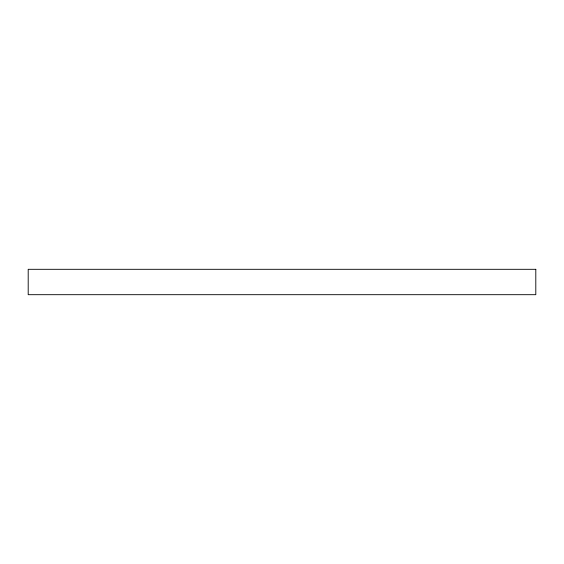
<?xml version="1.0" encoding="UTF-8"?>
<svg xmlns="http://www.w3.org/2000/svg" width="564" height="564" viewBox="0 0 564 564"><rect width="100%" height="100%" fill="white"/><g stroke="black" fill="none" stroke-linecap="round" stroke-linejoin="round"><path stroke-width="0.85" d="M535.8 269.31L28.2 269.31L28.2 294.69L535.8 294.69L535.8 269.31"/></g></svg>
